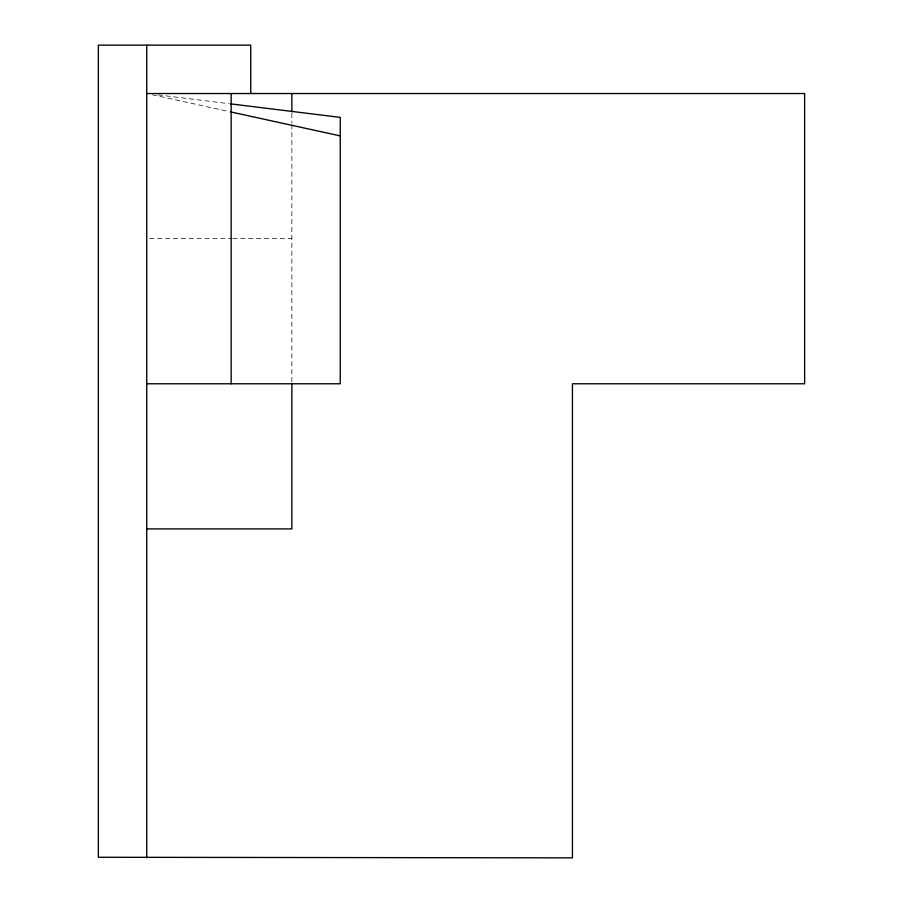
<?xml version="1.0" encoding="UTF-8"?>
<svg xmlns="http://www.w3.org/2000/svg" width="903" height="903" viewBox="0 0 903 903"><rect width="100%" height="100%" fill="white"/><g stroke="black" fill="none" stroke-linecap="round" stroke-linejoin="round"><path stroke-width="0.68" stroke-dasharray="4.51 3.39" d="M149.559 238.652L231.281 238.652M232.681 238.652L291.861 238.652M157.878 94.894L228.865 103.653M152.223 94.725L229.08 111.554M291.861 113.247L291.861 123.113M291.861 124.524L291.861 383.775"/><path stroke-width="1.35" d="M146.737 93.528L804.641 93.528L804.641 383.775L572.434 383.775L572.434 857.85L98.359 857.274L98.359 45.15L250.741 45.15L250.741 93.528M146.737 383.775L340.239 383.775L340.239 117.379L230.265 103.822M146.737 528.898L291.861 528.898L291.861 383.775M230.446 111.859L340.239 135.901M291.861 93.528L291.861 111.837M231.157 93.528L231.157 383.775M146.737 45.15L146.737 857.85"/></g></svg>
